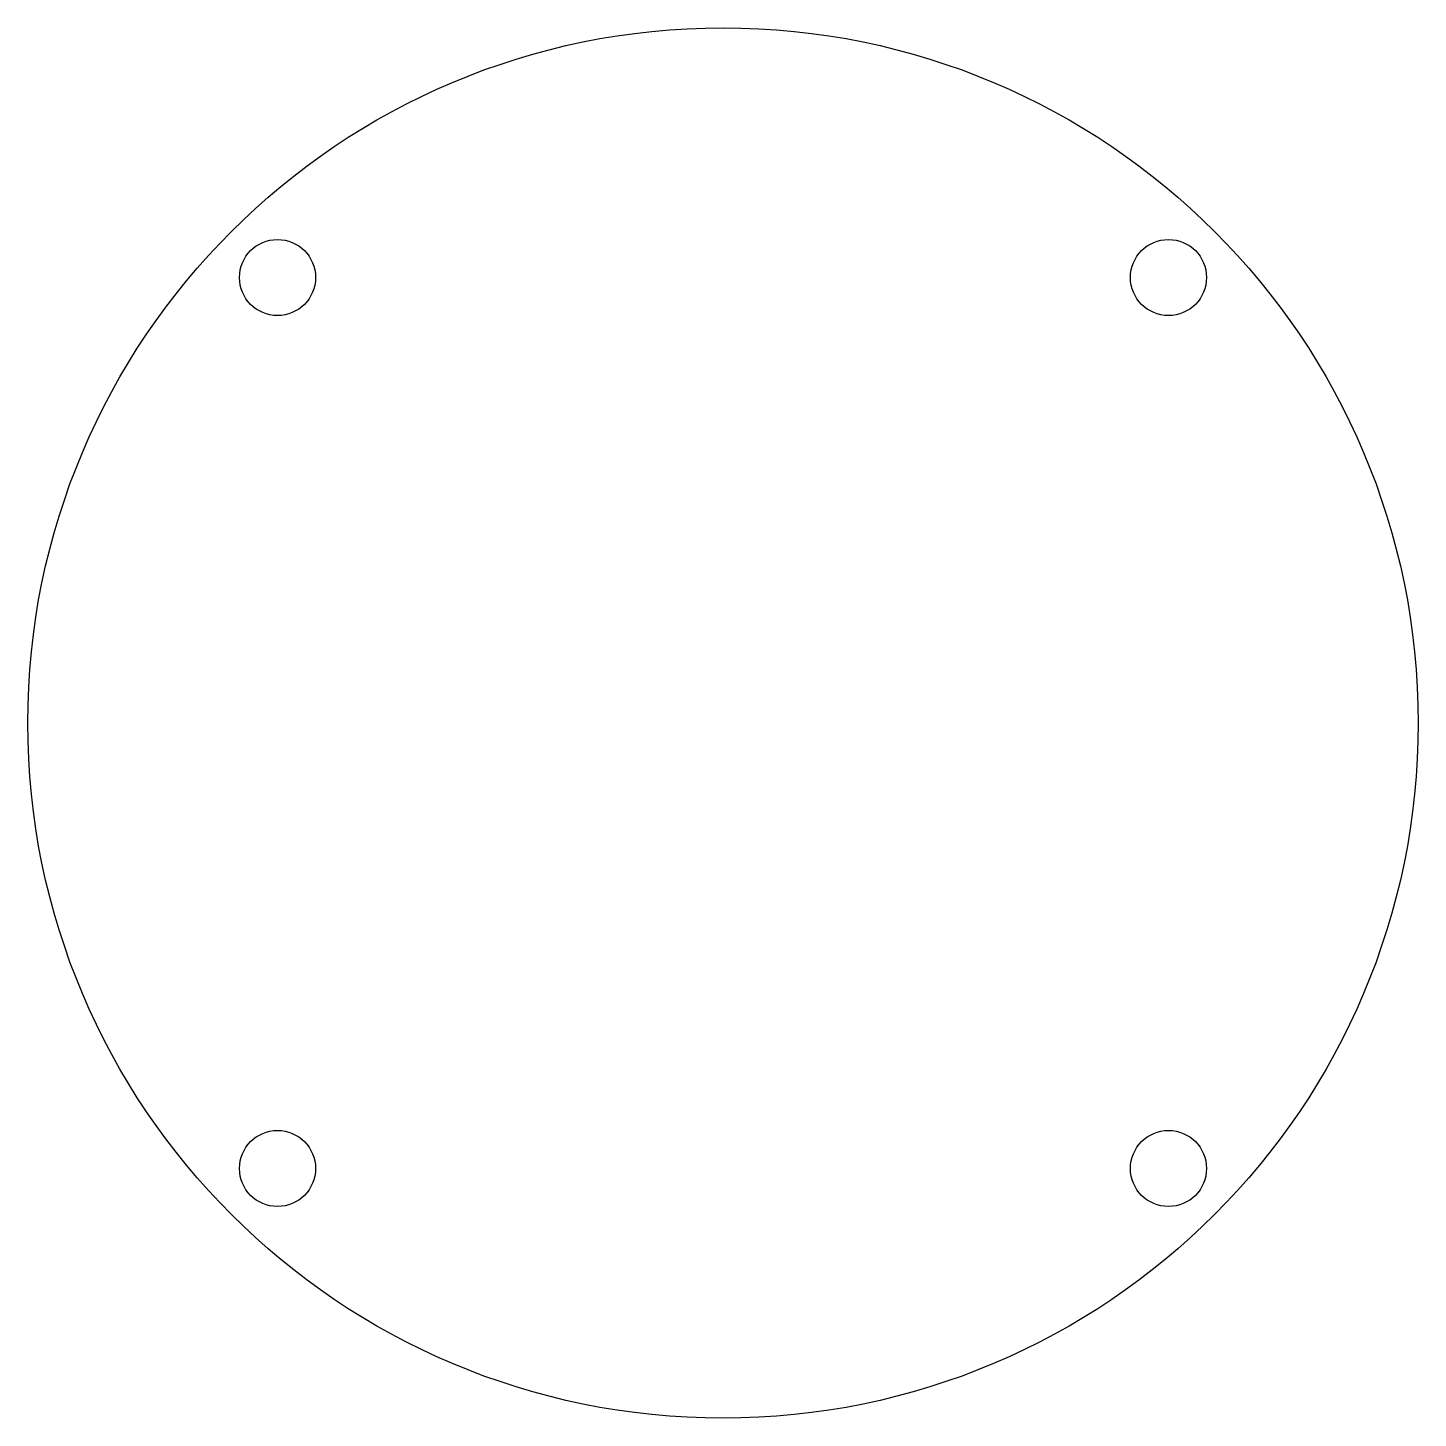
# Model space of a CAD drawing. Header units: millimetres. Extents: x -32 to 32, y -32 to 32.
import ezdxf

# ---------------------------------------------------------------- set-up
doc = ezdxf.new("R2010")
doc.units = ezdxf.units.MM
doc.layers.get('0').update_dxf_attribs({"linetype": 'CONTINUOUS'})

msp = doc.modelspace()

# ---------------------------------------------------------------- linework, layer by layer
for centre, radius in [((0, 0), 32), ((-20.506, 20.506), 1.75), ((20.506, 20.506), 1.75), ((-20.506, -20.506), 1.75), ((20.506, -20.506), 1.75)]:
    msp.add_circle(centre, radius)

doc.saveas('drawing.dxf')
